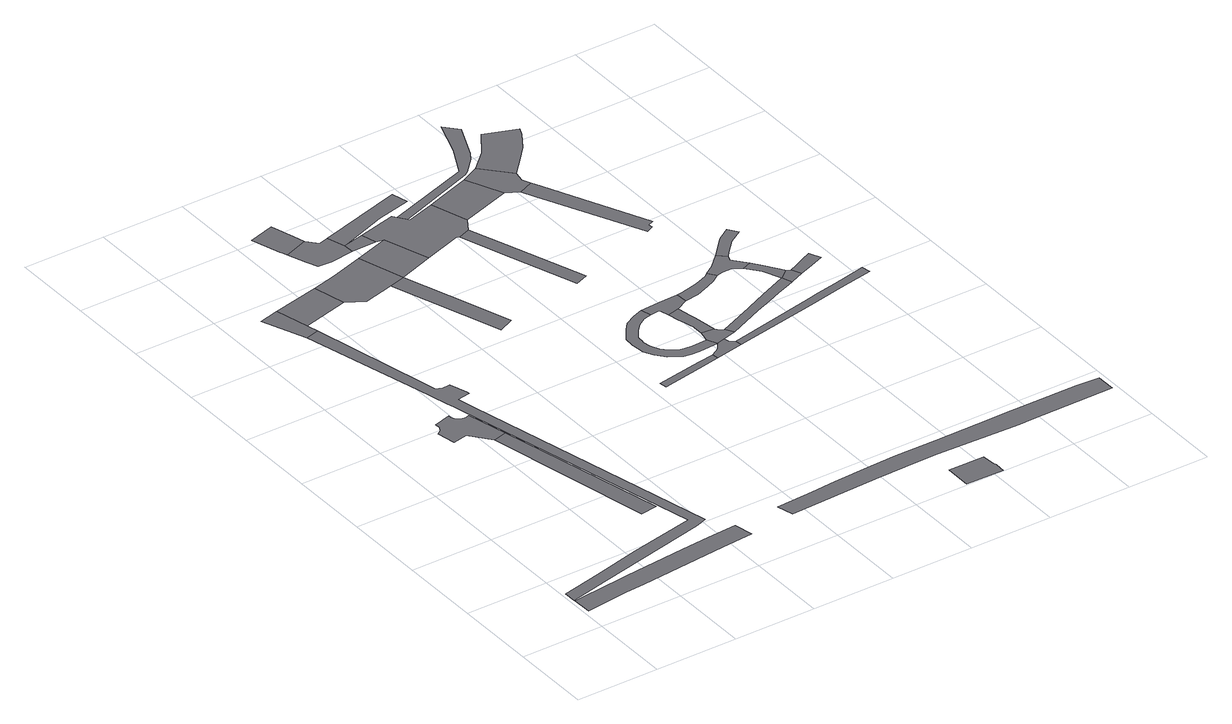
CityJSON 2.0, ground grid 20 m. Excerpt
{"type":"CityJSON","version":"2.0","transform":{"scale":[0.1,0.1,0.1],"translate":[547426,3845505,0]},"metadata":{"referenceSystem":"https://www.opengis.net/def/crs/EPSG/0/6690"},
"CityObjects":{
"road1":{"type":"Road","attributes":{"RoadStructureAttribute.sectionType":"1"},"geometry":[{"type":"MultiSurface","lod":"1","boundaries":[[[0,1,2,3,4,5,6,7,8,9,10,11,12]]]}]},
"road2":{"type":"Road","attributes":{"RoadStructureAttribute.sectionType":"1"},"geometry":[{"type":"MultiSurface","lod":"1","boundaries":[[[13,14,15,16,17,18,19,20,21,22,23,24,25,26,27,28,29,30,31,32,33,34]]]}]},
"road3":{"type":"Road","geometry":[{"type":"MultiSurface","lod":"1","boundaries":[[[35,36,37,38,39,40,41,42,43,44,45,46,47,48]]]}]},
"road4":{"type":"Road","geometry":[{"type":"MultiSurface","lod":"1","boundaries":[[[49,50,48,47]]]}]},
"road5":{"type":"Road","geometry":[{"type":"MultiSurface","lod":"1","boundaries":[[[51,52,25,24,53]]]}]},
"road6":{"type":"Road","attributes":{"RoadStructureAttribute.sectionType":"1"},"geometry":[{"type":"MultiSurface","lod":"1","boundaries":[[[54,51,53,55]]]}]},
"road7":{"type":"Road","geometry":[{"type":"MultiSurface","lod":"1","boundaries":[[[56,57,54,55,58,59,60]]]}]},
"road8":{"type":"Road","attributes":{"RoadStructureAttribute.sectionType":"1"},"geometry":[{"type":"MultiSurface","lod":"1","boundaries":[[[61,62,63,64,65,66,67]]]}]},
"road9":{"type":"Road","geometry":[{"type":"MultiSurface","lod":"1","boundaries":[[[68,67,66,69,70,71,72,73,74]]]}]},
"road10":{"type":"Road","attributes":{"RoadStructureAttribute.sectionType":"1"},"geometry":[{"type":"MultiSurface","lod":"1","boundaries":[[[75,76,77,78,60,59]]]}]},
"road11":{"type":"Road","attributes":{"RoadStructureAttribute.sectionType":"1"},"geometry":[{"type":"MultiSurface","lod":"1","boundaries":[[[79,56,60,80]]]}]},
"road12":{"type":"Road","attributes":{"RoadStructureAttribute.sectionType":"1"},"geometry":[{"type":"MultiSurface","lod":"1","boundaries":[[[81,73,72,82]]]}]},
"road13":{"type":"Road","geometry":[{"type":"MultiSurface","lod":"1","boundaries":[[[83,84,85,86,87,88]]]}]},
"road14":{"type":"Road","geometry":[{"type":"MultiSurface","lod":"1","boundaries":[[[89,90,91,74,73]]]}]},
"road15":{"type":"Road","geometry":[{"type":"MultiSurface","lod":"1","boundaries":[[[92,81,82,79,80,93,94,95,96,97,98,99,100]]]}]},
"road16":{"type":"Road","geometry":[{"type":"MultiSurface","lod":"1","boundaries":[[[101,102,103,104,105,106,107]]]}]},
"road17":{"type":"Road","geometry":[{"type":"MultiSurface","lod":"1","boundaries":[[[108,109,110,111,112,113,114,115,116,117,118,119,120,121,122,123,124,125,126,127,128,129,130,131,132,133,134,135]]]}]},
"road18":{"type":"Road","geometry":[{"type":"MultiSurface","lod":"1","boundaries":[[[136,137,138,139,140,141,142,143,144,145,146,147,148,149,150,151,152,153]]]}]},
"road19":{"type":"Road","geometry":[{"type":"MultiSurface","lod":"1","boundaries":[[[154,155,121,156,83,88,157,158]]]}]},
"road20":{"type":"Road","attributes":{"RoadStructureAttribute.sectionType":"1"},"geometry":[{"type":"MultiSurface","lod":"1","boundaries":[[[159,160,161,162,95,94]]]}]},
"road21":{"type":"Road","geometry":[{"type":"MultiSurface","lod":"1","boundaries":[[[163,122,121,155,164,165,166,167]]]}]},
"road22":{"type":"Road","geometry":[{"type":"MultiSurface","lod":"1","boundaries":[[[168,169,170,171,172,173,174,175,176,177,178,163,167]]]}]},
"road23":{"type":"Road","geometry":[{"type":"MultiSurface","lod":"1","boundaries":[[[179,180,108,135,181,182,173,172,183]]]}]},
"road24":{"type":"Road","attributes":{"RoadStructureAttribute.sectionType":"1"},"geometry":[{"type":"MultiSurface","lod":"1","boundaries":[[[184,185,97,96,186]]]}]},
"road25":{"type":"Road","attributes":{"RoadStructureAttribute.sectionType":"1"},"geometry":[{"type":"MultiSurface","lod":"1","boundaries":[[[187,188,189,190,191,192,193,194,100,99]]]}]},
"road26":{"type":"Road","attributes":{"RoadStructureAttribute.sectionType":"1"},"geometry":[{"type":"MultiSurface","lod":"1","boundaries":[[[195,196,197,198,179,183,199,200,201,202]]]}]},
"road27":{"type":"Road","geometry":[{"type":"MultiSurface","lod":"1","boundaries":[[[203,204,205,206,165,164,207,208,209,210,211]]]}]},
"road28":{"type":"Road","geometry":[{"type":"MultiSurface","lod":"1","boundaries":[[[212,184,186,213,214,215,216]]]}]},
"road29":{"type":"Road","geometry":[{"type":"MultiSurface","lod":"1","boundaries":[[[217,218,219,220,158,157,221,222,223,224]]]}]},
"road30":{"type":"Road","attributes":{"RoadStructureAttribute.sectionType":"1"},"geometry":[{"type":"MultiSurface","lod":"1","boundaries":[[[225,226,227,228,229,230,214,213]]]}]},
"road31":{"type":"Road","geometry":[{"type":"MultiSurface","lod":"1","boundaries":[[[231,232,195,202,233,234,235,236,237,238,239,240]]]}]},
"road32":{"type":"Road","geometry":[{"type":"MultiSurface","lod":"1","boundaries":[[[241,242,243,244,237,236,245,246,203,247]]]}]},
"road33":{"type":"Road","attributes":{"RoadStructureAttribute.sectionType":"1"},"geometry":[{"type":"MultiSurface","lod":"1","boundaries":[[[248,249,250,251,252,253,212,216]]]}]},
"road34":{"type":"Road","geometry":[{"type":"MultiSurface","lod":"1","boundaries":[[[247,203,211,254,255,256]]]}]},
"road35":{"type":"Road","attributes":{"RoadStructureAttribute.sectionType":"1"},"geometry":[{"type":"MultiSurface","lod":"1","boundaries":[[[257,258,259,260,231,240,261,262,263]]]}]},
"road36":{"type":"Road","geometry":[{"type":"MultiSurface","lod":"1","boundaries":[[[264,265,266,256,255,267,268]]]}]}
},
"vertices":[
[115,75,0],[128,77,0],[163,79,0],[380,99,0],[457,106,0],[448,152,0],[378,148,0],[308,142,0],[155,127,0],[111,121,0],[109,121,0],[11,109,0],[12,62,0],
[109,135,0],[381,197,0],[410,207,0],[260,833,0],[250,873,0],[283,879,0],[281,886,0],[268,929,0],[250,926,0],[235,934,0],[227,967,0],[160,1253,0],[128,1245,0],[203,950,0],[223,873,0],[227,855,0],[233,833,0],[380,226,0],[222,192,0],[107,165,0],[10,142,0],[11,113,0],
[233,811,0],[225,808,0],[214,810,0],[203,817,0],[199,827,0],[198,833,0],[157,821,0],[158,808,0],[152,798,0],[141,790,0],[150,745,0],[185,752,0],[225,705,0],[257,713,0],
[313,299,0],[354,305,0],
[133,1362,0],[85,1350,0],[153,1281,0],
[248,1389,0],[267,1311,0],
[388,1429,0],[309,1404,0],[308,1286,0],[383,1306,0],[423,1317,0],
[324,1575,0],[308,1631,0],[245,1612,0],[268,1542,0],[270,1538,0],[274,1525,0],[332,1546,0],
[355,1522,0],[291,1479,0],[302,1452,0],[334,1450,0],[393,1459,0],[391,1484,0],[378,1529,0],
[444,1129,0],[475,1037,0],[513,1055,0],[479,1154,0],
[472,1455,0],[509,1347,0],
[444,1497,0],[453,1460,0],
[780,707,0],[742,701,0],[629,681,0],[632,663,0],[741,684,0],[783,692,0],
[511,1528,0],[595,1548,0],[584,1587,0],
[536,1520,0],[600,1378,0],[607,1374,0],[637,1386,0],[657,1419,0],[628,1508,0],[560,1486,0],[556,1491,0],[543,1509,0],
[933,68,0],[932,39,0],[931,3,0],[1023,2,0],[1024,29,0],[1022,36,0],[1019,66,0],
[756,930,0],[732,922,0],[704,907,0],[687,887,0],[667,859,0],[665,832,0],[665,829,0],[668,799,0],[681,777,0],[698,755,0],[728,737,0],[745,735,0],[766,733,0],[813,736,0],[803,761,0],[766,758,0],[747,761,0],[738,762,0],[716,775,0],[703,790,0],[693,810,0],[690,829,0],[690,832,0],[692,850,0],[707,872,0],[722,887,0],[742,900,0],[762,905,0],
[1333,176,0],[1194,177,0],[1151,177,0],[1081,176,0],[974,176,0],[874,176,0],[808,173,0],[714,169,0],[652,164,0],[560,159,0],[570,119,0],[788,128,0],[905,131,0],[947,131,0],[1152,125,0],[1182,125,0],[1388,127,0],[1388,174,0],
[837,732,0],[834,742,0],[802,720,0],[852,705,0],[849,721,0],
[641,1275,0],[705,1090,0],[737,1102,0],[669,1296,0],
[808,788,0],[868,751,0],[856,771,0],[845,776,0],[840,786,0],
[834,821,0],[830,845,0],[828,859,0],[826,869,0],[822,891,0],[792,883,0],[799,854,0],[801,848,0],[803,839,0],[807,823,0],[808,821,0],
[850,935,0],[804,933,0],[784,908,0],[787,903,0],[852,906,0],
[738,1545,0],[665,1520,0],[779,1458,0],
[751,1560,0],[761,1567,0],[794,1601,0],[806,1620,0],[843,1705,0],[815,1737,0],[786,1652,0],[748,1578,0],
[948,966,0],[939,959,0],[909,947,0],[864,936,0],[887,911,0],[921,924,0],[941,934,0],[961,947,0],
[1065,863,0],[998,834,0],[948,812,0],[944,810,0],[955,790,0],[995,806,0],[1027,819,0],[1062,833,0],[1075,838,0],
[783,1568,0],[809,1441,0],[845,1457,0],[836,1476,0],[841,1503,0],
[1225,799,0],[1145,782,0],[1094,772,0],[1060,765,0],[1057,744,0],[1111,755,0],[1146,762,0],[1229,777,0],
[823,1411,0],[939,1167,0],[956,1175,0],[954,1185,0],[969,1192,0],[855,1435,0],
[1002,1012,0],[971,982,0],[976,951,0],[979,952,0],[999,950,0],[1021,938,0],[1043,947,0],[1020,976,0],[1016,980,0],[1021,993,0],
[1087,885,0],[1082,893,0],[1054,933,0],[1050,938,0],[1030,926,0],[1047,906,0],[1089,881,0],
[875,1539,0],[908,1576,0],[935,1617,0],[944,1637,0],[867,1666,0],[827,1609,0],
[1094,846,0],[1109,852,0],[1099,876,0],
[1077,1078,0],[1046,1058,0],[1043,1055,0],[1013,1023,0],[1031,1005,0],[1060,1036,0],[1093,1056,0],
[1164,906,0],[1144,897,0],[1117,884,0],[1145,866,0],[1177,879,0]
]}
